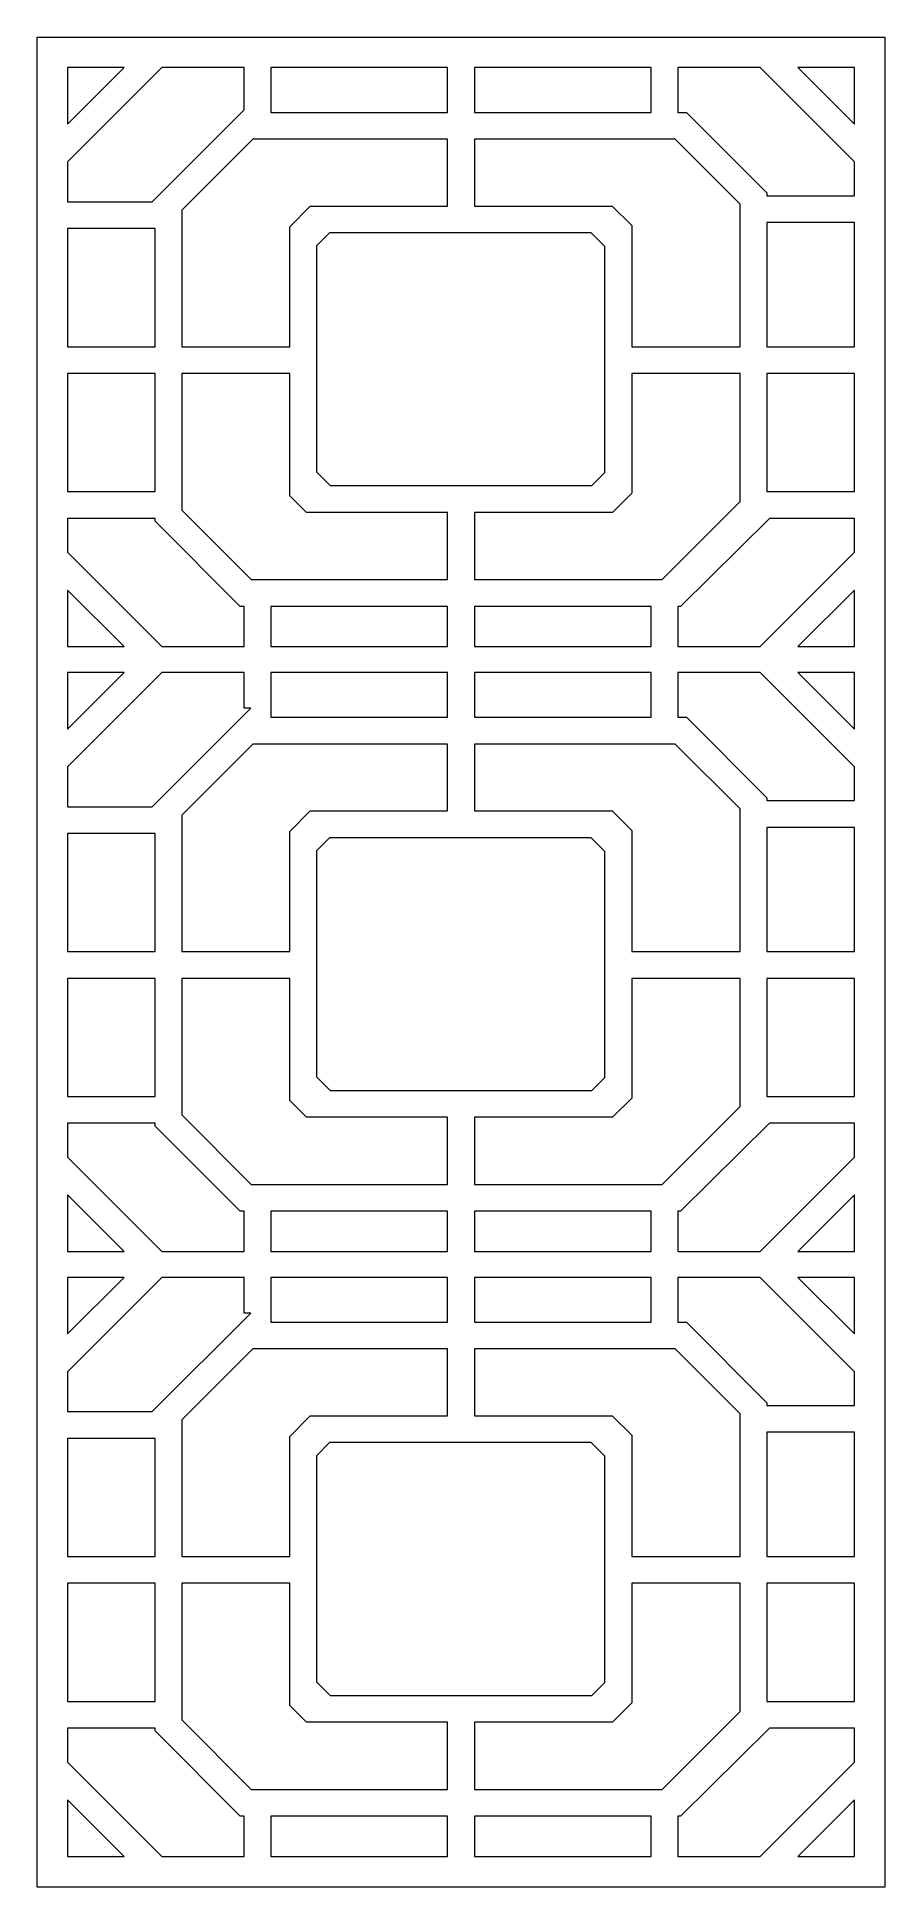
# Model space of a CAD drawing. Header units: centimetres. Extents: x -6.9 to 7.4, y -15.6 to 15.6.
import ezdxf

# ---------------------------------------------------------------- set-up
doc = ezdxf.new("R2010")
doc.units = ezdxf.units.CM
doc.header["$MEASUREMENT"] = 0
doc.layers.add('layer 1', color=7, linetype='Continuous')

msp = doc.modelspace()

# ---------------------------------------------------------------- linework, layer by layer
at = {"layer": 'layer 1', "color": 242, "lineweight": 9}
for points, knots in [([(7.41454, 15.61309), (7.41454, 15.61309), (-6.90502, 15.61309), (-6.90502, 15.61309), (-6.90502, 15.61309), (-6.90502, 15.61309), (-6.90502, -15.62957), (-6.90502, -15.62957), (-6.90502, -15.62957), (-6.90502, -15.62957), (7.41454, -15.62957), (7.41454, -15.62957), (7.41454, -15.62957), (7.41454, -15.62957), (7.41454, 15.61309), (7.41454, 15.61309)], [0, 0, 0, 0, 0.2, 0.2, 0.2, 0.2, 0.4, 0.4, 0.4, 0.4, 0.6, 0.6, 0.6, 0.6, 1, 1, 1, 1]), ([(-3.40664, 15.097), (-3.40664, 15.097), (-3.40664, 14.38335), (-3.40664, 14.38335), (-3.40664, 14.38335), (-3.40664, 14.38335), (-4.95775, 12.82936), (-4.95775, 12.82936), (-4.95775, 12.82936), (-4.95775, 12.82936), (-6.38889, 12.82936), (-6.38889, 12.82936), (-6.38889, 12.82936), (-6.38889, 12.82936), (-6.38889, 13.50259), (-6.38889, 13.50259), (-6.38889, 13.50259), (-6.38889, 13.50259), (-4.79447, 15.097), (-4.79447, 15.097), (-4.79447, 15.097), (-4.79447, 15.097), (-3.40664, 15.097), (-3.40664, 15.097)], [0, 0, 0, 0, 0.14285714, 0.14285714, 0.14285714, 0.14285714, 0.28571429, 0.28571429, 0.28571429, 0.28571429, 0.42857143, 0.42857143, 0.42857143, 0.42857143, 0.57142857, 0.57142857, 0.57142857, 0.57142857, 0.71428571, 0.71428571, 0.71428571, 0.71428571, 1, 1, 1, 1]), ([(-5.43369, 15.097), (-5.43369, 15.097), (-6.38889, 14.1418), (-6.38889, 14.1418), (-6.38889, 14.1418), (-6.38889, 14.1418), (-6.38889, 15.097), (-6.38889, 15.097), (-6.38889, 15.097), (-6.38889, 15.097), (-5.43369, 15.097), (-5.43369, 15.097)], [0, 0, 0, 0, 0.25, 0.25, 0.25, 0.25, 0.5, 0.5, 0.5, 0.5, 1, 1, 1, 1]), ([(0.02869, 15.097), (0.02869, 15.097), (0.02869, 14.34021), (0.02869, 14.34021), (0.02869, 14.34021), (0.02869, 14.34021), (-2.9545, 14.34021), (-2.9545, 14.34021), (-2.9545, 14.34021), (-2.9545, 14.34021), (-2.9545, 15.097), (-2.9545, 15.097), (-2.9545, 15.097), (-2.9545, 15.097), (0.02869, 15.097), (0.02869, 15.097)], [0, 0, 0, 0, 0.2, 0.2, 0.2, 0.2, 0.4, 0.4, 0.4, 0.4, 0.6, 0.6, 0.6, 0.6, 1, 1, 1, 1]), ([(3.46402, 15.097), (3.46402, 15.097), (3.46402, 14.34021), (3.46402, 14.34021), (3.46402, 14.34021), (3.46402, 14.34021), (0.48083, 14.34021), (0.48083, 14.34021), (0.48083, 14.34021), (0.48083, 14.34021), (0.48083, 15.097), (0.48083, 15.097), (0.48083, 15.097), (0.48083, 15.097), (3.46402, 15.097), (3.46402, 15.097)], [0, 0, 0, 0, 0.2, 0.2, 0.2, 0.2, 0.4, 0.4, 0.4, 0.4, 0.6, 0.6, 0.6, 0.6, 1, 1, 1, 1]), ([(5.304, 15.097), (5.304, 15.097), (6.8984, 13.5026), (6.8984, 13.5026), (6.8984, 13.5026), (6.8984, 13.5026), (6.8984, 12.93264), (6.8984, 12.93264), (6.8984, 12.93264), (6.8984, 12.93264), (5.42147, 12.93264), (5.42147, 12.93264), (5.42147, 12.93264), (5.42147, 12.93264), (5.42147, 12.98005), (5.42147, 12.98005), (5.42147, 12.98005), (5.42147, 12.98005), (4.0613, 14.34021), (4.0613, 14.34021), (4.0613, 14.34021), (4.0613, 14.34021), (3.91616, 14.34021), (3.91616, 14.34021), (3.91616, 14.34021), (3.91616, 14.34021), (3.91616, 15.097), (3.91616, 15.097), (3.91616, 15.097), (3.91616, 15.097), (5.304, 15.097), (5.304, 15.097)], [0, 0, 0, 0, 0.11111111, 0.11111111, 0.11111111, 0.11111111, 0.22222222, 0.22222222, 0.22222222, 0.22222222, 0.33333333, 0.33333333, 0.33333333, 0.33333333, 0.44444444, 0.44444444, 0.44444444, 0.44444444, 0.55555556, 0.55555556, 0.55555556, 0.55555556, 0.66666667, 0.66666667, 0.66666667, 0.66666667, 0.77777778, 0.77777778, 0.77777778, 0.77777778, 1, 1, 1, 1]), ([(6.8984, 15.097), (6.8984, 15.097), (6.8984, 14.14182), (6.8984, 14.14182), (6.8984, 14.14182), (6.8984, 14.14182), (5.94321, 15.097), (5.94321, 15.097), (5.94321, 15.097), (5.94321, 15.097), (6.8984, 15.097), (6.8984, 15.097)], [0, 0, 0, 0, 0.25, 0.25, 0.25, 0.25, 0.5, 0.5, 0.5, 0.5, 1, 1, 1, 1]), ([(0.02869, 12.75745), (0.02869, 12.75745), (-2.28989, 12.75745), (-2.28989, 12.75745), (-2.28989, 12.75745), (-2.28989, 12.75745), (-2.63815, 12.40919), (-2.63815, 12.40919), (-2.63815, 12.40919), (-2.63815, 12.40919), (-2.63815, 10.38218), (-2.63815, 10.38218), (-2.63815, 10.38218), (-2.63815, 10.38218), (-4.4598, 10.38218), (-4.4598, 10.38218), (-4.4598, 10.38218), (-4.4598, 10.38218), (-4.4598, 12.68792), (-4.4598, 12.68792), (-4.4598, 12.68792), (-4.4598, 12.68792), (-3.25965, 13.88808), (-3.25965, 13.88808), (-3.25965, 13.88808), (-3.25965, 13.88808), (0.02869, 13.88808), (0.02869, 13.88808), (0.02869, 13.88808), (0.02869, 13.88808), (0.02869, 12.75745), (0.02869, 12.75745)], [0, 0, 0, 0, 0.11111111, 0.11111111, 0.11111111, 0.11111111, 0.22222222, 0.22222222, 0.22222222, 0.22222222, 0.33333333, 0.33333333, 0.33333333, 0.33333333, 0.44444444, 0.44444444, 0.44444444, 0.44444444, 0.55555556, 0.55555556, 0.55555556, 0.55555556, 0.66666667, 0.66666667, 0.66666667, 0.66666667, 0.77777778, 0.77777778, 0.77777778, 0.77777778, 1, 1, 1, 1]), ([(0.48083, 13.88808), (0.48083, 13.88808), (3.87401, 13.88808), (3.87401, 13.88808), (3.87401, 13.88808), (3.87401, 13.88808), (4.96932, 12.79276), (4.96932, 12.79276), (4.96932, 12.79276), (4.96932, 12.79276), (4.96932, 10.38218), (4.96932, 10.38218), (4.96932, 10.38218), (4.96932, 10.38218), (3.13802, 10.38218), (3.13802, 10.38218), (3.13802, 10.38218), (3.13802, 10.38218), (3.13802, 12.42957), (3.13802, 12.42957), (3.13802, 12.42957), (3.13802, 12.42957), (2.81012, 12.75745), (2.81012, 12.75745), (2.81012, 12.75745), (2.81012, 12.75745), (0.48083, 12.75745), (0.48083, 12.75745), (0.48083, 12.75745), (0.48083, 12.75745), (0.48083, 13.88808), (0.48083, 13.88808)], [0, 0, 0, 0, 0.11111111, 0.11111111, 0.11111111, 0.11111111, 0.22222222, 0.22222222, 0.22222222, 0.22222222, 0.33333333, 0.33333333, 0.33333333, 0.33333333, 0.44444444, 0.44444444, 0.44444444, 0.44444444, 0.55555556, 0.55555556, 0.55555556, 0.55555556, 0.66666667, 0.66666667, 0.66666667, 0.66666667, 0.77777778, 0.77777778, 0.77777778, 0.77777778, 1, 1, 1, 1]), ([(-6.38889, 10.38218), (-6.38889, 10.38218), (-6.38889, 12.37722), (-6.38889, 12.37722), (-6.38889, 12.37722), (-6.38889, 12.37722), (-4.91195, 12.37722), (-4.91195, 12.37722), (-4.91195, 12.37722), (-4.91195, 12.37722), (-4.91195, 10.38218), (-4.91195, 10.38218), (-4.91195, 10.38218), (-4.91195, 10.38218), (-6.38889, 10.38218), (-6.38889, 10.38218)], [0, 0, 0, 0, 0.2, 0.2, 0.2, 0.2, 0.4, 0.4, 0.4, 0.4, 0.6, 0.6, 0.6, 0.6, 1, 1, 1, 1]), ([(2.68588, 12.07475), (2.68588, 12.07475), (2.68588, 8.25712), (2.68588, 8.25712), (2.68588, 8.25712), (2.68588, 8.25712), (2.46597, 8.03722), (2.46597, 8.03722), (2.46597, 8.03722), (2.46597, 8.03722), (-1.95619, 8.03722), (-1.95619, 8.03722), (-1.95619, 8.03722), (-1.95619, 8.03722), (-2.18601, 8.26704), (-2.18601, 8.26704), (-2.18601, 8.26704), (-2.18601, 8.26704), (-2.18601, 12.08466), (-2.18601, 12.08466), (-2.18601, 12.08466), (-2.18601, 12.08466), (-1.96537, 12.30531), (-1.96537, 12.30531), (-1.96537, 12.30531), (-1.96537, 12.30531), (2.4553, 12.30531), (2.4553, 12.30531), (2.4553, 12.30531), (2.4553, 12.30531), (2.68588, 12.07475), (2.68588, 12.07475)], [0, 0, 0, 0, 0.11111111, 0.11111111, 0.11111111, 0.11111111, 0.22222222, 0.22222222, 0.22222222, 0.22222222, 0.33333333, 0.33333333, 0.33333333, 0.33333333, 0.44444444, 0.44444444, 0.44444444, 0.44444444, 0.55555556, 0.55555556, 0.55555556, 0.55555556, 0.66666667, 0.66666667, 0.66666667, 0.66666667, 0.77777778, 0.77777778, 0.77777778, 0.77777778, 1, 1, 1, 1]), ([(5.42147, 10.38218), (5.42147, 10.38218), (5.42147, 12.4805), (5.42147, 12.4805), (5.42147, 12.4805), (5.42147, 12.4805), (6.8984, 12.4805), (6.8984, 12.4805), (6.8984, 12.4805), (6.8984, 12.4805), (6.8984, 10.38218), (6.8984, 10.38218), (6.8984, 10.38218), (6.8984, 10.38218), (5.42147, 10.38218), (5.42147, 10.38218)], [0, 0, 0, 0, 0.2, 0.2, 0.2, 0.2, 0.4, 0.4, 0.4, 0.4, 0.6, 0.6, 0.6, 0.6, 1, 1, 1, 1]), ([(-4.91195, 9.93004), (-4.91195, 9.93004), (-4.91195, 7.935), (-4.91195, 7.935), (-4.91195, 7.935), (-4.91195, 7.935), (-6.38889, 7.935), (-6.38889, 7.935), (-6.38889, 7.935), (-6.38889, 7.935), (-6.38889, 9.93004), (-6.38889, 9.93004), (-6.38889, 9.93004), (-6.38889, 9.93004), (-4.91195, 9.93004), (-4.91195, 9.93004)], [0, 0, 0, 0, 0.2, 0.2, 0.2, 0.2, 0.4, 0.4, 0.4, 0.4, 0.6, 0.6, 0.6, 0.6, 1, 1, 1, 1]), ([(0.02869, 6.45034), (0.02869, 6.45034), (-3.28593, 6.45034), (-3.28593, 6.45034), (-3.28593, 6.45034), (-3.28593, 6.45034), (-4.4598, 7.62422), (-4.4598, 7.62422), (-4.4598, 7.62422), (-4.4598, 7.62422), (-4.4598, 9.93004), (-4.4598, 9.93004), (-4.4598, 9.93004), (-4.4598, 9.93004), (-2.63815, 9.93004), (-2.63815, 9.93004), (-2.63815, 9.93004), (-2.63815, 9.93004), (-2.63815, 7.86664), (-2.63815, 7.86664), (-2.63815, 7.86664), (-2.63815, 7.86664), (-2.35661, 7.58508), (-2.35661, 7.58508), (-2.35661, 7.58508), (-2.35661, 7.58508), (0.02869, 7.58508), (0.02869, 7.58508), (0.02869, 7.58508), (0.02869, 7.58508), (0.02869, 6.45034), (0.02869, 6.45034)], [0, 0, 0, 0, 0.11111111, 0.11111111, 0.11111111, 0.11111111, 0.22222222, 0.22222222, 0.22222222, 0.22222222, 0.33333333, 0.33333333, 0.33333333, 0.33333333, 0.44444444, 0.44444444, 0.44444444, 0.44444444, 0.55555556, 0.55555556, 0.55555556, 0.55555556, 0.66666667, 0.66666667, 0.66666667, 0.66666667, 0.77777778, 0.77777778, 0.77777778, 0.77777778, 1, 1, 1, 1]), ([(0.48083, 7.58508), (0.48083, 7.58508), (2.81292, 7.58508), (2.81292, 7.58508), (2.81292, 7.58508), (2.81292, 7.58508), (3.13802, 7.91018), (3.13802, 7.91018), (3.13802, 7.91018), (3.13802, 7.91018), (3.13802, 9.93004), (3.13802, 9.93004), (3.13802, 9.93004), (3.13802, 9.93004), (4.96932, 9.93004), (4.96932, 9.93004), (4.96932, 9.93004), (4.96932, 9.93004), (4.96932, 7.76781), (4.96932, 7.76781), (4.96932, 7.76781), (4.96932, 7.76781), (3.65186, 6.45034), (3.65186, 6.45034), (3.65186, 6.45034), (3.65186, 6.45034), (0.48083, 6.45034), (0.48083, 6.45034), (0.48083, 6.45034), (0.48083, 6.45034), (0.48083, 7.58508), (0.48083, 7.58508)], [0, 0, 0, 0, 0.11111111, 0.11111111, 0.11111111, 0.11111111, 0.22222222, 0.22222222, 0.22222222, 0.22222222, 0.33333333, 0.33333333, 0.33333333, 0.33333333, 0.44444444, 0.44444444, 0.44444444, 0.44444444, 0.55555556, 0.55555556, 0.55555556, 0.55555556, 0.66666667, 0.66666667, 0.66666667, 0.66666667, 0.77777778, 0.77777778, 0.77777778, 0.77777778, 1, 1, 1, 1]), ([(5.42147, 7.935), (5.42147, 7.935), (5.42147, 9.93004), (5.42147, 9.93004), (5.42147, 9.93004), (5.42147, 9.93004), (6.8984, 9.93004), (6.8984, 9.93004), (6.8984, 9.93004), (6.8984, 9.93004), (6.8984, 7.935), (6.8984, 7.935), (6.8984, 7.935), (6.8984, 7.935), (5.42147, 7.935), (5.42147, 7.935)], [0, 0, 0, 0, 0.2, 0.2, 0.2, 0.2, 0.4, 0.4, 0.4, 0.4, 0.6, 0.6, 0.6, 0.6, 1, 1, 1, 1]), ([(-4.79447, 5.31727), (-4.79447, 5.31727), (-6.38889, 6.91169), (-6.38889, 6.91169), (-6.38889, 6.91169), (-6.38889, 6.91169), (-6.38889, 7.48286), (-6.38889, 7.48286), (-6.38889, 7.48286), (-6.38889, 7.48286), (-4.91195, 7.48286), (-4.91195, 7.48286), (-4.91195, 7.48286), (-4.91195, 7.48286), (-4.91195, 7.43694), (-4.91195, 7.43694), (-4.91195, 7.43694), (-4.91195, 7.43694), (-3.47321, 5.9982), (-3.47321, 5.9982), (-3.47321, 5.9982), (-3.47321, 5.9982), (-3.40664, 5.9982), (-3.40664, 5.9982), (-3.40664, 5.9982), (-3.40664, 5.9982), (-3.40664, 5.31727), (-3.40664, 5.31727), (-3.40664, 5.31727), (-3.40664, 5.31727), (-4.79447, 5.31727), (-4.79447, 5.31727)], [0, 0, 0, 0, 0.11111111, 0.11111111, 0.11111111, 0.11111111, 0.22222222, 0.22222222, 0.22222222, 0.22222222, 0.33333333, 0.33333333, 0.33333333, 0.33333333, 0.44444444, 0.44444444, 0.44444444, 0.44444444, 0.55555556, 0.55555556, 0.55555556, 0.55555556, 0.66666667, 0.66666667, 0.66666667, 0.66666667, 0.77777778, 0.77777778, 0.77777778, 0.77777778, 1, 1, 1, 1]), ([(3.91616, 5.31727), (3.91616, 5.31727), (3.91616, 5.9982), (3.91616, 5.9982), (3.91616, 5.9982), (3.91616, 5.9982), (3.96359, 5.9982), (3.96359, 5.9982), (3.96359, 5.9982), (3.96359, 5.9982), (5.46682, 7.48286), (5.46682, 7.48286), (5.46682, 7.48286), (5.46682, 7.48286), (6.8984, 7.48286), (6.8984, 7.48286), (6.8984, 7.48286), (6.8984, 7.48286), (6.8984, 6.91168), (6.8984, 6.91168), (6.8984, 6.91168), (6.8984, 6.91168), (5.304, 5.31727), (5.304, 5.31727), (5.304, 5.31727), (5.304, 5.31727), (3.91616, 5.31727), (3.91616, 5.31727)], [0, 0, 0, 0, 0.125, 0.125, 0.125, 0.125, 0.25, 0.25, 0.25, 0.25, 0.375, 0.375, 0.375, 0.375, 0.5, 0.5, 0.5, 0.5, 0.625, 0.625, 0.625, 0.625, 0.75, 0.75, 0.75, 0.75, 1, 1, 1, 1]), ([(-6.38889, 5.31727), (-6.38889, 5.31727), (-6.38889, 6.27247), (-6.38889, 6.27247), (-6.38889, 6.27247), (-6.38889, 6.27247), (-5.43369, 5.31727), (-5.43369, 5.31727), (-5.43369, 5.31727), (-5.43369, 5.31727), (-6.38889, 5.31727), (-6.38889, 5.31727)], [0, 0, 0, 0, 0.25, 0.25, 0.25, 0.25, 0.5, 0.5, 0.5, 0.5, 1, 1, 1, 1]), ([(5.94322, 5.31727), (5.94322, 5.31727), (6.8984, 6.27246), (6.8984, 6.27246), (6.8984, 6.27246), (6.8984, 6.27246), (6.8984, 5.31727), (6.8984, 5.31727), (6.8984, 5.31727), (6.8984, 5.31727), (5.94322, 5.31727), (5.94322, 5.31727)], [0, 0, 0, 0, 0.25, 0.25, 0.25, 0.25, 0.5, 0.5, 0.5, 0.5, 1, 1, 1, 1]), ([(-2.9545, 5.31727), (-2.9545, 5.31727), (-2.9545, 5.9982), (-2.9545, 5.9982), (-2.9545, 5.9982), (-2.9545, 5.9982), (0.02869, 5.9982), (0.02869, 5.9982), (0.02869, 5.9982), (0.02869, 5.9982), (0.02869, 5.31727), (0.02869, 5.31727), (0.02869, 5.31727), (0.02869, 5.31727), (-2.9545, 5.31727), (-2.9545, 5.31727)], [0, 0, 0, 0, 0.2, 0.2, 0.2, 0.2, 0.4, 0.4, 0.4, 0.4, 0.6, 0.6, 0.6, 0.6, 1, 1, 1, 1]), ([(0.48083, 5.31727), (0.48083, 5.31727), (0.48083, 5.9982), (0.48083, 5.9982), (0.48083, 5.9982), (0.48083, 5.9982), (3.46402, 5.9982), (3.46402, 5.9982), (3.46402, 5.9982), (3.46402, 5.9982), (3.46402, 5.31727), (3.46402, 5.31727), (3.46402, 5.31727), (3.46402, 5.31727), (0.48083, 5.31727), (0.48083, 5.31727)], [0, 0, 0, 0, 0.2, 0.2, 0.2, 0.2, 0.4, 0.4, 0.4, 0.4, 0.6, 0.6, 0.6, 0.6, 1, 1, 1, 1]), ([(-3.40664, 4.88162), (-3.40664, 4.88162), (-3.40664, 4.27861), (-3.40664, 4.27861), (-3.40664, 4.27861), (-3.40664, 4.27861), (-3.29317, 4.27861), (-3.29317, 4.27861), (-3.29317, 4.27861), (-3.29317, 4.27861), (-4.95779, 2.61398), (-4.95779, 2.61398), (-4.95779, 2.61398), (-4.95779, 2.61398), (-6.38889, 2.61398), (-6.38889, 2.61398), (-6.38889, 2.61398), (-6.38889, 2.61398), (-6.38889, 3.28721), (-6.38889, 3.28721), (-6.38889, 3.28721), (-6.38889, 3.28721), (-4.79447, 4.88162), (-4.79447, 4.88162), (-4.79447, 4.88162), (-4.79447, 4.88162), (-3.40664, 4.88162), (-3.40664, 4.88162)], [0, 0, 0, 0, 0.125, 0.125, 0.125, 0.125, 0.25, 0.25, 0.25, 0.25, 0.375, 0.375, 0.375, 0.375, 0.5, 0.5, 0.5, 0.5, 0.625, 0.625, 0.625, 0.625, 0.75, 0.75, 0.75, 0.75, 1, 1, 1, 1]), ([(-5.43369, 4.88162), (-5.43369, 4.88162), (-6.38889, 3.92643), (-6.38889, 3.92643), (-6.38889, 3.92643), (-6.38889, 3.92643), (-6.38889, 4.88162), (-6.38889, 4.88162), (-6.38889, 4.88162), (-6.38889, 4.88162), (-5.43369, 4.88162), (-5.43369, 4.88162)], [0, 0, 0, 0, 0.25, 0.25, 0.25, 0.25, 0.5, 0.5, 0.5, 0.5, 1, 1, 1, 1]), ([(0.02869, 4.88162), (0.02869, 4.88162), (0.02869, 4.12484), (0.02869, 4.12484), (0.02869, 4.12484), (0.02869, 4.12484), (-2.9545, 4.12484), (-2.9545, 4.12484), (-2.9545, 4.12484), (-2.9545, 4.12484), (-2.9545, 4.88162), (-2.9545, 4.88162), (-2.9545, 4.88162), (-2.9545, 4.88162), (0.02869, 4.88162), (0.02869, 4.88162)], [0, 0, 0, 0, 0.2, 0.2, 0.2, 0.2, 0.4, 0.4, 0.4, 0.4, 0.6, 0.6, 0.6, 0.6, 1, 1, 1, 1]), ([(3.46402, 4.88162), (3.46402, 4.88162), (3.46402, 4.12484), (3.46402, 4.12484), (3.46402, 4.12484), (3.46402, 4.12484), (0.48083, 4.12484), (0.48083, 4.12484), (0.48083, 4.12484), (0.48083, 4.12484), (0.48083, 4.88162), (0.48083, 4.88162), (0.48083, 4.88162), (0.48083, 4.88162), (3.46402, 4.88162), (3.46402, 4.88162)], [0, 0, 0, 0, 0.2, 0.2, 0.2, 0.2, 0.4, 0.4, 0.4, 0.4, 0.6, 0.6, 0.6, 0.6, 1, 1, 1, 1]), ([(5.304, 4.88162), (5.304, 4.88162), (6.8984, 3.28722), (6.8984, 3.28722), (6.8984, 3.28722), (6.8984, 3.28722), (6.8984, 2.71726), (6.8984, 2.71726), (6.8984, 2.71726), (6.8984, 2.71726), (5.42147, 2.71726), (5.42147, 2.71726), (5.42147, 2.71726), (5.42147, 2.71726), (5.42147, 2.76467), (5.42147, 2.76467), (5.42147, 2.76467), (5.42147, 2.76467), (4.0613, 4.12484), (4.0613, 4.12484), (4.0613, 4.12484), (4.0613, 4.12484), (3.91616, 4.12484), (3.91616, 4.12484), (3.91616, 4.12484), (3.91616, 4.12484), (3.91616, 4.88162), (3.91616, 4.88162), (3.91616, 4.88162), (3.91616, 4.88162), (5.304, 4.88162), (5.304, 4.88162)], [0, 0, 0, 0, 0.11111111, 0.11111111, 0.11111111, 0.11111111, 0.22222222, 0.22222222, 0.22222222, 0.22222222, 0.33333333, 0.33333333, 0.33333333, 0.33333333, 0.44444444, 0.44444444, 0.44444444, 0.44444444, 0.55555556, 0.55555556, 0.55555556, 0.55555556, 0.66666667, 0.66666667, 0.66666667, 0.66666667, 0.77777778, 0.77777778, 0.77777778, 0.77777778, 1, 1, 1, 1]), ([(6.8984, 4.88162), (6.8984, 4.88162), (6.8984, 3.92644), (6.8984, 3.92644), (6.8984, 3.92644), (6.8984, 3.92644), (5.94321, 4.88162), (5.94321, 4.88162), (5.94321, 4.88162), (5.94321, 4.88162), (6.8984, 4.88162), (6.8984, 4.88162)], [0, 0, 0, 0, 0.25, 0.25, 0.25, 0.25, 0.5, 0.5, 0.5, 0.5, 1, 1, 1, 1]), ([(0.02869, 2.54208), (0.02869, 2.54208), (-2.28989, 2.54208), (-2.28989, 2.54208), (-2.28989, 2.54208), (-2.28989, 2.54208), (-2.63815, 2.19381), (-2.63815, 2.19381), (-2.63815, 2.19381), (-2.63815, 2.19381), (-2.63815, 0.1668), (-2.63815, 0.1668), (-2.63815, 0.1668), (-2.63815, 0.1668), (-4.4598, 0.1668), (-4.4598, 0.1668), (-4.4598, 0.1668), (-4.4598, 0.1668), (-4.4598, 2.47254), (-4.4598, 2.47254), (-4.4598, 2.47254), (-4.4598, 2.47254), (-3.25965, 3.6727), (-3.25965, 3.6727), (-3.25965, 3.6727), (-3.25965, 3.6727), (0.02869, 3.6727), (0.02869, 3.6727), (0.02869, 3.6727), (0.02869, 3.6727), (0.02869, 2.54208), (0.02869, 2.54208)], [0, 0, 0, 0, 0.11111111, 0.11111111, 0.11111111, 0.11111111, 0.22222222, 0.22222222, 0.22222222, 0.22222222, 0.33333333, 0.33333333, 0.33333333, 0.33333333, 0.44444444, 0.44444444, 0.44444444, 0.44444444, 0.55555556, 0.55555556, 0.55555556, 0.55555556, 0.66666667, 0.66666667, 0.66666667, 0.66666667, 0.77777778, 0.77777778, 0.77777778, 0.77777778, 1, 1, 1, 1]), ([(0.48083, 3.6727), (0.48083, 3.6727), (3.87401, 3.6727), (3.87401, 3.6727), (3.87401, 3.6727), (3.87401, 3.6727), (4.96932, 2.57738), (4.96932, 2.57738), (4.96932, 2.57738), (4.96932, 2.57738), (4.96932, 0.1668), (4.96932, 0.1668), (4.96932, 0.1668), (4.96932, 0.1668), (3.13802, 0.1668), (3.13802, 0.1668), (3.13802, 0.1668), (3.13802, 0.1668), (3.13802, 2.21419), (3.13802, 2.21419), (3.13802, 2.21419), (3.13802, 2.21419), (2.81012, 2.54208), (2.81012, 2.54208), (2.81012, 2.54208), (2.81012, 2.54208), (0.48083, 2.54208), (0.48083, 2.54208), (0.48083, 2.54208), (0.48083, 2.54208), (0.48083, 3.6727), (0.48083, 3.6727)], [0, 0, 0, 0, 0.11111111, 0.11111111, 0.11111111, 0.11111111, 0.22222222, 0.22222222, 0.22222222, 0.22222222, 0.33333333, 0.33333333, 0.33333333, 0.33333333, 0.44444444, 0.44444444, 0.44444444, 0.44444444, 0.55555556, 0.55555556, 0.55555556, 0.55555556, 0.66666667, 0.66666667, 0.66666667, 0.66666667, 0.77777778, 0.77777778, 0.77777778, 0.77777778, 1, 1, 1, 1]), ([(5.42147, 0.1668), (5.42147, 0.1668), (5.42147, 2.26512), (5.42147, 2.26512), (5.42147, 2.26512), (5.42147, 2.26512), (6.8984, 2.26512), (6.8984, 2.26512), (6.8984, 2.26512), (6.8984, 2.26512), (6.8984, 0.1668), (6.8984, 0.1668), (6.8984, 0.1668), (6.8984, 0.1668), (5.42147, 0.1668), (5.42147, 0.1668)], [0, 0, 0, 0, 0.2, 0.2, 0.2, 0.2, 0.4, 0.4, 0.4, 0.4, 0.6, 0.6, 0.6, 0.6, 1, 1, 1, 1]), ([(-6.38889, 0.1668), (-6.38889, 0.1668), (-6.38889, 2.16184), (-6.38889, 2.16184), (-6.38889, 2.16184), (-6.38889, 2.16184), (-4.91195, 2.16184), (-4.91195, 2.16184), (-4.91195, 2.16184), (-4.91195, 2.16184), (-4.91195, 0.1668), (-4.91195, 0.1668), (-4.91195, 0.1668), (-4.91195, 0.1668), (-6.38889, 0.1668), (-6.38889, 0.1668)], [0, 0, 0, 0, 0.2, 0.2, 0.2, 0.2, 0.4, 0.4, 0.4, 0.4, 0.6, 0.6, 0.6, 0.6, 1, 1, 1, 1]), ([(2.68588, 1.85937), (2.68588, 1.85937), (2.68588, -1.95826), (2.68588, -1.95826), (2.68588, -1.95826), (2.68588, -1.95826), (2.46597, -2.17816), (2.46597, -2.17816), (2.46597, -2.17816), (2.46597, -2.17816), (-1.95619, -2.17816), (-1.95619, -2.17816), (-1.95619, -2.17816), (-1.95619, -2.17816), (-2.18601, -1.94834), (-2.18601, -1.94834), (-2.18601, -1.94834), (-2.18601, -1.94834), (-2.18601, 1.86929), (-2.18601, 1.86929), (-2.18601, 1.86929), (-2.18601, 1.86929), (-1.96537, 2.08993), (-1.96537, 2.08993), (-1.96537, 2.08993), (-1.96537, 2.08993), (2.4553, 2.08993), (2.4553, 2.08993), (2.4553, 2.08993), (2.4553, 2.08993), (2.68588, 1.85937), (2.68588, 1.85937)], [0, 0, 0, 0, 0.11111111, 0.11111111, 0.11111111, 0.11111111, 0.22222222, 0.22222222, 0.22222222, 0.22222222, 0.33333333, 0.33333333, 0.33333333, 0.33333333, 0.44444444, 0.44444444, 0.44444444, 0.44444444, 0.55555556, 0.55555556, 0.55555556, 0.55555556, 0.66666667, 0.66666667, 0.66666667, 0.66666667, 0.77777778, 0.77777778, 0.77777778, 0.77777778, 1, 1, 1, 1]), ([(-4.91195, -0.28534), (-4.91195, -0.28534), (-4.91195, -2.28038), (-4.91195, -2.28038), (-4.91195, -2.28038), (-4.91195, -2.28038), (-6.38889, -2.28038), (-6.38889, -2.28038), (-6.38889, -2.28038), (-6.38889, -2.28038), (-6.38889, -0.28534), (-6.38889, -0.28534), (-6.38889, -0.28534), (-6.38889, -0.28534), (-4.91195, -0.28534), (-4.91195, -0.28534)], [0, 0, 0, 0, 0.2, 0.2, 0.2, 0.2, 0.4, 0.4, 0.4, 0.4, 0.6, 0.6, 0.6, 0.6, 1, 1, 1, 1]), ([(0.02869, -3.76504), (0.02869, -3.76504), (-3.28593, -3.76504), (-3.28593, -3.76504), (-3.28593, -3.76504), (-3.28593, -3.76504), (-4.4598, -2.59116), (-4.4598, -2.59116), (-4.4598, -2.59116), (-4.4598, -2.59116), (-4.4598, -0.28534), (-4.4598, -0.28534), (-4.4598, -0.28534), (-4.4598, -0.28534), (-2.63815, -0.28534), (-2.63815, -0.28534), (-2.63815, -0.28534), (-2.63815, -0.28534), (-2.63815, -2.34874), (-2.63815, -2.34874), (-2.63815, -2.34874), (-2.63815, -2.34874), (-2.35661, -2.63029), (-2.35661, -2.63029), (-2.35661, -2.63029), (-2.35661, -2.63029), (0.02869, -2.63029), (0.02869, -2.63029), (0.02869, -2.63029), (0.02869, -2.63029), (0.02869, -3.76504), (0.02869, -3.76504)], [0, 0, 0, 0, 0.11111111, 0.11111111, 0.11111111, 0.11111111, 0.22222222, 0.22222222, 0.22222222, 0.22222222, 0.33333333, 0.33333333, 0.33333333, 0.33333333, 0.44444444, 0.44444444, 0.44444444, 0.44444444, 0.55555556, 0.55555556, 0.55555556, 0.55555556, 0.66666667, 0.66666667, 0.66666667, 0.66666667, 0.77777778, 0.77777778, 0.77777778, 0.77777778, 1, 1, 1, 1]), ([(0.48083, -2.63029), (0.48083, -2.63029), (2.81292, -2.63029), (2.81292, -2.63029), (2.81292, -2.63029), (2.81292, -2.63029), (3.13802, -2.3052), (3.13802, -2.3052), (3.13802, -2.3052), (3.13802, -2.3052), (3.13802, -0.28534), (3.13802, -0.28534), (3.13802, -0.28534), (3.13802, -0.28534), (4.96932, -0.28534), (4.96932, -0.28534), (4.96932, -0.28534), (4.96932, -0.28534), (4.96932, -2.44757), (4.96932, -2.44757), (4.96932, -2.44757), (4.96932, -2.44757), (3.65186, -3.76504), (3.65186, -3.76504), (3.65186, -3.76504), (3.65186, -3.76504), (0.48083, -3.76504), (0.48083, -3.76504), (0.48083, -3.76504), (0.48083, -3.76504), (0.48083, -2.63029), (0.48083, -2.63029)], [0, 0, 0, 0, 0.11111111, 0.11111111, 0.11111111, 0.11111111, 0.22222222, 0.22222222, 0.22222222, 0.22222222, 0.33333333, 0.33333333, 0.33333333, 0.33333333, 0.44444444, 0.44444444, 0.44444444, 0.44444444, 0.55555556, 0.55555556, 0.55555556, 0.55555556, 0.66666667, 0.66666667, 0.66666667, 0.66666667, 0.77777778, 0.77777778, 0.77777778, 0.77777778, 1, 1, 1, 1]), ([(5.42147, -2.28038), (5.42147, -2.28038), (5.42147, -0.28534), (5.42147, -0.28534), (5.42147, -0.28534), (5.42147, -0.28534), (6.8984, -0.28534), (6.8984, -0.28534), (6.8984, -0.28534), (6.8984, -0.28534), (6.8984, -2.28038), (6.8984, -2.28038), (6.8984, -2.28038), (6.8984, -2.28038), (5.42147, -2.28038), (5.42147, -2.28038)], [0, 0, 0, 0, 0.2, 0.2, 0.2, 0.2, 0.4, 0.4, 0.4, 0.4, 0.6, 0.6, 0.6, 0.6, 1, 1, 1, 1]), ([(-4.79447, -4.89811), (-4.79447, -4.89811), (-6.38889, -3.30369), (-6.38889, -3.30369), (-6.38889, -3.30369), (-6.38889, -3.30369), (-6.38889, -2.73252), (-6.38889, -2.73252), (-6.38889, -2.73252), (-6.38889, -2.73252), (-4.91195, -2.73252), (-4.91195, -2.73252), (-4.91195, -2.73252), (-4.91195, -2.73252), (-4.91195, -2.77844), (-4.91195, -2.77844), (-4.91195, -2.77844), (-4.91195, -2.77844), (-3.47321, -4.21718), (-3.47321, -4.21718), (-3.47321, -4.21718), (-3.47321, -4.21718), (-3.40664, -4.21718), (-3.40664, -4.21718), (-3.40664, -4.21718), (-3.40664, -4.21718), (-3.40664, -4.89811), (-3.40664, -4.89811), (-3.40664, -4.89811), (-3.40664, -4.89811), (-4.79447, -4.89811), (-4.79447, -4.89811)], [0, 0, 0, 0, 0.11111111, 0.11111111, 0.11111111, 0.11111111, 0.22222222, 0.22222222, 0.22222222, 0.22222222, 0.33333333, 0.33333333, 0.33333333, 0.33333333, 0.44444444, 0.44444444, 0.44444444, 0.44444444, 0.55555556, 0.55555556, 0.55555556, 0.55555556, 0.66666667, 0.66666667, 0.66666667, 0.66666667, 0.77777778, 0.77777778, 0.77777778, 0.77777778, 1, 1, 1, 1]), ([(3.91616, -4.89811), (3.91616, -4.89811), (3.91616, -4.21718), (3.91616, -4.21718), (3.91616, -4.21718), (3.91616, -4.21718), (3.96359, -4.21718), (3.96359, -4.21718), (3.96359, -4.21718), (3.96359, -4.21718), (5.46682, -2.73252), (5.46682, -2.73252), (5.46682, -2.73252), (5.46682, -2.73252), (6.8984, -2.73252), (6.8984, -2.73252), (6.8984, -2.73252), (6.8984, -2.73252), (6.8984, -3.3037), (6.8984, -3.3037), (6.8984, -3.3037), (6.8984, -3.3037), (5.304, -4.89811), (5.304, -4.89811), (5.304, -4.89811), (5.304, -4.89811), (3.91616, -4.89811), (3.91616, -4.89811)], [0, 0, 0, 0, 0.125, 0.125, 0.125, 0.125, 0.25, 0.25, 0.25, 0.25, 0.375, 0.375, 0.375, 0.375, 0.5, 0.5, 0.5, 0.5, 0.625, 0.625, 0.625, 0.625, 0.75, 0.75, 0.75, 0.75, 1, 1, 1, 1]), ([(-6.38889, -4.89811), (-6.38889, -4.89811), (-6.38889, -3.94291), (-6.38889, -3.94291), (-6.38889, -3.94291), (-6.38889, -3.94291), (-5.43369, -4.89811), (-5.43369, -4.89811), (-5.43369, -4.89811), (-5.43369, -4.89811), (-6.38889, -4.89811), (-6.38889, -4.89811)], [0, 0, 0, 0, 0.25, 0.25, 0.25, 0.25, 0.5, 0.5, 0.5, 0.5, 1, 1, 1, 1]), ([(5.94322, -4.89811), (5.94322, -4.89811), (6.8984, -3.94292), (6.8984, -3.94292), (6.8984, -3.94292), (6.8984, -3.94292), (6.8984, -4.89811), (6.8984, -4.89811), (6.8984, -4.89811), (6.8984, -4.89811), (5.94322, -4.89811), (5.94322, -4.89811)], [0, 0, 0, 0, 0.25, 0.25, 0.25, 0.25, 0.5, 0.5, 0.5, 0.5, 1, 1, 1, 1]), ([(-2.9545, -4.89811), (-2.9545, -4.89811), (-2.9545, -4.21718), (-2.9545, -4.21718), (-2.9545, -4.21718), (-2.9545, -4.21718), (0.02869, -4.21718), (0.02869, -4.21718), (0.02869, -4.21718), (0.02869, -4.21718), (0.02869, -4.89811), (0.02869, -4.89811), (0.02869, -4.89811), (0.02869, -4.89811), (-2.9545, -4.89811), (-2.9545, -4.89811)], [0, 0, 0, 0, 0.2, 0.2, 0.2, 0.2, 0.4, 0.4, 0.4, 0.4, 0.6, 0.6, 0.6, 0.6, 1, 1, 1, 1]), ([(0.48083, -4.89811), (0.48083, -4.89811), (0.48083, -4.21718), (0.48083, -4.21718), (0.48083, -4.21718), (0.48083, -4.21718), (3.46402, -4.21718), (3.46402, -4.21718), (3.46402, -4.21718), (3.46402, -4.21718), (3.46402, -4.89811), (3.46402, -4.89811), (3.46402, -4.89811), (3.46402, -4.89811), (0.48083, -4.89811), (0.48083, -4.89811)], [0, 0, 0, 0, 0.2, 0.2, 0.2, 0.2, 0.4, 0.4, 0.4, 0.4, 0.6, 0.6, 0.6, 0.6, 1, 1, 1, 1]), ([(-3.40664, -5.33375), (-3.40664, -5.33375), (-3.40664, -5.93677), (-3.40664, -5.93677), (-3.40664, -5.93677), (-3.40664, -5.93677), (-3.29317, -5.93677), (-3.29317, -5.93677), (-3.29317, -5.93677), (-3.29317, -5.93677), (-4.95779, -7.6014), (-4.95779, -7.6014), (-4.95779, -7.6014), (-4.95779, -7.6014), (-6.38889, -7.6014), (-6.38889, -7.6014), (-6.38889, -7.6014), (-6.38889, -7.6014), (-6.38889, -6.92817), (-6.38889, -6.92817), (-6.38889, -6.92817), (-6.38889, -6.92817), (-4.79447, -5.33375), (-4.79447, -5.33375), (-4.79447, -5.33375), (-4.79447, -5.33375), (-3.40664, -5.33375), (-3.40664, -5.33375)], [0, 0, 0, 0, 0.125, 0.125, 0.125, 0.125, 0.25, 0.25, 0.25, 0.25, 0.375, 0.375, 0.375, 0.375, 0.5, 0.5, 0.5, 0.5, 0.625, 0.625, 0.625, 0.625, 0.75, 0.75, 0.75, 0.75, 1, 1, 1, 1]), ([(-5.43369, -5.33375), (-5.43369, -5.33375), (-6.38889, -6.28895), (-6.38889, -6.28895), (-6.38889, -6.28895), (-6.38889, -6.28895), (-6.38889, -5.33375), (-6.38889, -5.33375), (-6.38889, -5.33375), (-6.38889, -5.33375), (-5.43369, -5.33375), (-5.43369, -5.33375)], [0, 0, 0, 0, 0.25, 0.25, 0.25, 0.25, 0.5, 0.5, 0.5, 0.5, 1, 1, 1, 1]), ([(0.02869, -5.33375), (0.02869, -5.33375), (0.02869, -6.09054), (0.02869, -6.09054), (0.02869, -6.09054), (0.02869, -6.09054), (-2.9545, -6.09054), (-2.9545, -6.09054), (-2.9545, -6.09054), (-2.9545, -6.09054), (-2.9545, -5.33375), (-2.9545, -5.33375), (-2.9545, -5.33375), (-2.9545, -5.33375), (0.02869, -5.33375), (0.02869, -5.33375)], [0, 0, 0, 0, 0.2, 0.2, 0.2, 0.2, 0.4, 0.4, 0.4, 0.4, 0.6, 0.6, 0.6, 0.6, 1, 1, 1, 1]), ([(3.46402, -5.33375), (3.46402, -5.33375), (3.46402, -6.09054), (3.46402, -6.09054), (3.46402, -6.09054), (3.46402, -6.09054), (0.48083, -6.09054), (0.48083, -6.09054), (0.48083, -6.09054), (0.48083, -6.09054), (0.48083, -5.33375), (0.48083, -5.33375), (0.48083, -5.33375), (0.48083, -5.33375), (3.46402, -5.33375), (3.46402, -5.33375)], [0, 0, 0, 0, 0.2, 0.2, 0.2, 0.2, 0.4, 0.4, 0.4, 0.4, 0.6, 0.6, 0.6, 0.6, 1, 1, 1, 1]), ([(5.304, -5.33375), (5.304, -5.33375), (6.8984, -6.92816), (6.8984, -6.92816), (6.8984, -6.92816), (6.8984, -6.92816), (6.8984, -7.49811), (6.8984, -7.49811), (6.8984, -7.49811), (6.8984, -7.49811), (5.42147, -7.49811), (5.42147, -7.49811), (5.42147, -7.49811), (5.42147, -7.49811), (5.42147, -7.45071), (5.42147, -7.45071), (5.42147, -7.45071), (5.42147, -7.45071), (4.0613, -6.09054), (4.0613, -6.09054), (4.0613, -6.09054), (4.0613, -6.09054), (3.91616, -6.09054), (3.91616, -6.09054), (3.91616, -6.09054), (3.91616, -6.09054), (3.91616, -5.33375), (3.91616, -5.33375), (3.91616, -5.33375), (3.91616, -5.33375), (5.304, -5.33375), (5.304, -5.33375)], [0, 0, 0, 0, 0.11111111, 0.11111111, 0.11111111, 0.11111111, 0.22222222, 0.22222222, 0.22222222, 0.22222222, 0.33333333, 0.33333333, 0.33333333, 0.33333333, 0.44444444, 0.44444444, 0.44444444, 0.44444444, 0.55555556, 0.55555556, 0.55555556, 0.55555556, 0.66666667, 0.66666667, 0.66666667, 0.66666667, 0.77777778, 0.77777778, 0.77777778, 0.77777778, 1, 1, 1, 1]), ([(6.8984, -5.33375), (6.8984, -5.33375), (6.8984, -6.28894), (6.8984, -6.28894), (6.8984, -6.28894), (6.8984, -6.28894), (5.94321, -5.33375), (5.94321, -5.33375), (5.94321, -5.33375), (5.94321, -5.33375), (6.8984, -5.33375), (6.8984, -5.33375)], [0, 0, 0, 0, 0.25, 0.25, 0.25, 0.25, 0.5, 0.5, 0.5, 0.5, 1, 1, 1, 1]), ([(0.02869, -7.6733), (0.02869, -7.6733), (-2.28989, -7.6733), (-2.28989, -7.6733), (-2.28989, -7.6733), (-2.28989, -7.6733), (-2.63815, -8.02157), (-2.63815, -8.02157), (-2.63815, -8.02157), (-2.63815, -8.02157), (-2.63815, -10.04858), (-2.63815, -10.04858), (-2.63815, -10.04858), (-2.63815, -10.04858), (-4.4598, -10.04858), (-4.4598, -10.04858), (-4.4598, -10.04858), (-4.4598, -10.04858), (-4.4598, -7.74284), (-4.4598, -7.74284), (-4.4598, -7.74284), (-4.4598, -7.74284), (-3.25965, -6.54268), (-3.25965, -6.54268), (-3.25965, -6.54268), (-3.25965, -6.54268), (0.02869, -6.54268), (0.02869, -6.54268), (0.02869, -6.54268), (0.02869, -6.54268), (0.02869, -7.6733), (0.02869, -7.6733)], [0, 0, 0, 0, 0.11111111, 0.11111111, 0.11111111, 0.11111111, 0.22222222, 0.22222222, 0.22222222, 0.22222222, 0.33333333, 0.33333333, 0.33333333, 0.33333333, 0.44444444, 0.44444444, 0.44444444, 0.44444444, 0.55555556, 0.55555556, 0.55555556, 0.55555556, 0.66666667, 0.66666667, 0.66666667, 0.66666667, 0.77777778, 0.77777778, 0.77777778, 0.77777778, 1, 1, 1, 1]), ([(0.48083, -6.54268), (0.48083, -6.54268), (3.87401, -6.54268), (3.87401, -6.54268), (3.87401, -6.54268), (3.87401, -6.54268), (4.96932, -7.63799), (4.96932, -7.63799), (4.96932, -7.63799), (4.96932, -7.63799), (4.96932, -10.04858), (4.96932, -10.04858), (4.96932, -10.04858), (4.96932, -10.04858), (3.13802, -10.04858), (3.13802, -10.04858), (3.13802, -10.04858), (3.13802, -10.04858), (3.13802, -8.00119), (3.13802, -8.00119), (3.13802, -8.00119), (3.13802, -8.00119), (2.81012, -7.6733), (2.81012, -7.6733), (2.81012, -7.6733), (2.81012, -7.6733), (0.48083, -7.6733), (0.48083, -7.6733), (0.48083, -7.6733), (0.48083, -7.6733), (0.48083, -6.54268), (0.48083, -6.54268)], [0, 0, 0, 0, 0.11111111, 0.11111111, 0.11111111, 0.11111111, 0.22222222, 0.22222222, 0.22222222, 0.22222222, 0.33333333, 0.33333333, 0.33333333, 0.33333333, 0.44444444, 0.44444444, 0.44444444, 0.44444444, 0.55555556, 0.55555556, 0.55555556, 0.55555556, 0.66666667, 0.66666667, 0.66666667, 0.66666667, 0.77777778, 0.77777778, 0.77777778, 0.77777778, 1, 1, 1, 1]), ([(-6.38889, -10.04858), (-6.38889, -10.04858), (-6.38889, -8.05354), (-6.38889, -8.05354), (-6.38889, -8.05354), (-6.38889, -8.05354), (-4.91195, -8.05354), (-4.91195, -8.05354), (-4.91195, -8.05354), (-4.91195, -8.05354), (-4.91195, -10.04858), (-4.91195, -10.04858), (-4.91195, -10.04858), (-4.91195, -10.04858), (-6.38889, -10.04858), (-6.38889, -10.04858)], [0, 0, 0, 0, 0.2, 0.2, 0.2, 0.2, 0.4, 0.4, 0.4, 0.4, 0.6, 0.6, 0.6, 0.6, 1, 1, 1, 1]), ([(5.42147, -10.04858), (5.42147, -10.04858), (5.42147, -7.95026), (5.42147, -7.95026), (5.42147, -7.95026), (5.42147, -7.95026), (6.8984, -7.95026), (6.8984, -7.95026), (6.8984, -7.95026), (6.8984, -7.95026), (6.8984, -10.04858), (6.8984, -10.04858), (6.8984, -10.04858), (6.8984, -10.04858), (5.42147, -10.04858), (5.42147, -10.04858)], [0, 0, 0, 0, 0.2, 0.2, 0.2, 0.2, 0.4, 0.4, 0.4, 0.4, 0.6, 0.6, 0.6, 0.6, 1, 1, 1, 1]), ([(2.68588, -8.35601), (2.68588, -8.35601), (2.68588, -12.17363), (2.68588, -12.17363), (2.68588, -12.17363), (2.68588, -12.17363), (2.46597, -12.39353), (2.46597, -12.39353), (2.46597, -12.39353), (2.46597, -12.39353), (-1.95619, -12.39353), (-1.95619, -12.39353), (-1.95619, -12.39353), (-1.95619, -12.39353), (-2.18601, -12.16372), (-2.18601, -12.16372), (-2.18601, -12.16372), (-2.18601, -12.16372), (-2.18601, -8.34609), (-2.18601, -8.34609), (-2.18601, -8.34609), (-2.18601, -8.34609), (-1.96537, -8.12544), (-1.96537, -8.12544), (-1.96537, -8.12544), (-1.96537, -8.12544), (2.4553, -8.12544), (2.4553, -8.12544), (2.4553, -8.12544), (2.4553, -8.12544), (2.68588, -8.35601), (2.68588, -8.35601)], [0, 0, 0, 0, 0.11111111, 0.11111111, 0.11111111, 0.11111111, 0.22222222, 0.22222222, 0.22222222, 0.22222222, 0.33333333, 0.33333333, 0.33333333, 0.33333333, 0.44444444, 0.44444444, 0.44444444, 0.44444444, 0.55555556, 0.55555556, 0.55555556, 0.55555556, 0.66666667, 0.66666667, 0.66666667, 0.66666667, 0.77777778, 0.77777778, 0.77777778, 0.77777778, 1, 1, 1, 1]), ([(-4.91195, -10.50072), (-4.91195, -10.50072), (-4.91195, -12.49575), (-4.91195, -12.49575), (-4.91195, -12.49575), (-4.91195, -12.49575), (-6.38889, -12.49575), (-6.38889, -12.49575), (-6.38889, -12.49575), (-6.38889, -12.49575), (-6.38889, -10.50072), (-6.38889, -10.50072), (-6.38889, -10.50072), (-6.38889, -10.50072), (-4.91195, -10.50072), (-4.91195, -10.50072)], [0, 0, 0, 0, 0.2, 0.2, 0.2, 0.2, 0.4, 0.4, 0.4, 0.4, 0.6, 0.6, 0.6, 0.6, 1, 1, 1, 1]), ([(0.02869, -13.98042), (0.02869, -13.98042), (-3.28593, -13.98042), (-3.28593, -13.98042), (-3.28593, -13.98042), (-3.28593, -13.98042), (-4.4598, -12.80654), (-4.4598, -12.80654), (-4.4598, -12.80654), (-4.4598, -12.80654), (-4.4598, -10.50072), (-4.4598, -10.50072), (-4.4598, -10.50072), (-4.4598, -10.50072), (-2.63815, -10.50072), (-2.63815, -10.50072), (-2.63815, -10.50072), (-2.63815, -10.50072), (-2.63815, -12.56411), (-2.63815, -12.56411), (-2.63815, -12.56411), (-2.63815, -12.56411), (-2.35661, -12.84567), (-2.35661, -12.84567), (-2.35661, -12.84567), (-2.35661, -12.84567), (0.02869, -12.84567), (0.02869, -12.84567), (0.02869, -12.84567), (0.02869, -12.84567), (0.02869, -13.98042), (0.02869, -13.98042)], [0, 0, 0, 0, 0.11111111, 0.11111111, 0.11111111, 0.11111111, 0.22222222, 0.22222222, 0.22222222, 0.22222222, 0.33333333, 0.33333333, 0.33333333, 0.33333333, 0.44444444, 0.44444444, 0.44444444, 0.44444444, 0.55555556, 0.55555556, 0.55555556, 0.55555556, 0.66666667, 0.66666667, 0.66666667, 0.66666667, 0.77777778, 0.77777778, 0.77777778, 0.77777778, 1, 1, 1, 1]), ([(0.48083, -12.84567), (0.48083, -12.84567), (2.81292, -12.84567), (2.81292, -12.84567), (2.81292, -12.84567), (2.81292, -12.84567), (3.13802, -12.52058), (3.13802, -12.52058), (3.13802, -12.52058), (3.13802, -12.52058), (3.13802, -10.50072), (3.13802, -10.50072), (3.13802, -10.50072), (3.13802, -10.50072), (4.96932, -10.50072), (4.96932, -10.50072), (4.96932, -10.50072), (4.96932, -10.50072), (4.96932, -12.66295), (4.96932, -12.66295), (4.96932, -12.66295), (4.96932, -12.66295), (3.65186, -13.98042), (3.65186, -13.98042), (3.65186, -13.98042), (3.65186, -13.98042), (0.48083, -13.98042), (0.48083, -13.98042), (0.48083, -13.98042), (0.48083, -13.98042), (0.48083, -12.84567), (0.48083, -12.84567)], [0, 0, 0, 0, 0.11111111, 0.11111111, 0.11111111, 0.11111111, 0.22222222, 0.22222222, 0.22222222, 0.22222222, 0.33333333, 0.33333333, 0.33333333, 0.33333333, 0.44444444, 0.44444444, 0.44444444, 0.44444444, 0.55555556, 0.55555556, 0.55555556, 0.55555556, 0.66666667, 0.66666667, 0.66666667, 0.66666667, 0.77777778, 0.77777778, 0.77777778, 0.77777778, 1, 1, 1, 1]), ([(5.42147, -12.49575), (5.42147, -12.49575), (5.42147, -10.50072), (5.42147, -10.50072), (5.42147, -10.50072), (5.42147, -10.50072), (6.8984, -10.50072), (6.8984, -10.50072), (6.8984, -10.50072), (6.8984, -10.50072), (6.8984, -12.49575), (6.8984, -12.49575), (6.8984, -12.49575), (6.8984, -12.49575), (5.42147, -12.49575), (5.42147, -12.49575)], [0, 0, 0, 0, 0.2, 0.2, 0.2, 0.2, 0.4, 0.4, 0.4, 0.4, 0.6, 0.6, 0.6, 0.6, 1, 1, 1, 1]), ([(-4.79447, -15.11348), (-4.79447, -15.11348), (-6.38889, -13.51907), (-6.38889, -13.51907), (-6.38889, -13.51907), (-6.38889, -13.51907), (-6.38889, -12.94789), (-6.38889, -12.94789), (-6.38889, -12.94789), (-6.38889, -12.94789), (-4.91195, -12.94789), (-4.91195, -12.94789), (-4.91195, -12.94789), (-4.91195, -12.94789), (-4.91195, -12.99382), (-4.91195, -12.99382), (-4.91195, -12.99382), (-4.91195, -12.99382), (-3.47321, -14.43255), (-3.47321, -14.43255), (-3.47321, -14.43255), (-3.47321, -14.43255), (-3.40664, -14.43255), (-3.40664, -14.43255), (-3.40664, -14.43255), (-3.40664, -14.43255), (-3.40664, -15.11348), (-3.40664, -15.11348), (-3.40664, -15.11348), (-3.40664, -15.11348), (-4.79447, -15.11348), (-4.79447, -15.11348)], [0, 0, 0, 0, 0.11111111, 0.11111111, 0.11111111, 0.11111111, 0.22222222, 0.22222222, 0.22222222, 0.22222222, 0.33333333, 0.33333333, 0.33333333, 0.33333333, 0.44444444, 0.44444444, 0.44444444, 0.44444444, 0.55555556, 0.55555556, 0.55555556, 0.55555556, 0.66666667, 0.66666667, 0.66666667, 0.66666667, 0.77777778, 0.77777778, 0.77777778, 0.77777778, 1, 1, 1, 1]), ([(3.91616, -15.11348), (3.91616, -15.11348), (3.91616, -14.43255), (3.91616, -14.43255), (3.91616, -14.43255), (3.91616, -14.43255), (3.96359, -14.43255), (3.96359, -14.43255), (3.96359, -14.43255), (3.96359, -14.43255), (5.46682, -12.94789), (5.46682, -12.94789), (5.46682, -12.94789), (5.46682, -12.94789), (6.8984, -12.94789), (6.8984, -12.94789), (6.8984, -12.94789), (6.8984, -12.94789), (6.8984, -13.51908), (6.8984, -13.51908), (6.8984, -13.51908), (6.8984, -13.51908), (5.304, -15.11348), (5.304, -15.11348), (5.304, -15.11348), (5.304, -15.11348), (3.91616, -15.11348), (3.91616, -15.11348)], [0, 0, 0, 0, 0.125, 0.125, 0.125, 0.125, 0.25, 0.25, 0.25, 0.25, 0.375, 0.375, 0.375, 0.375, 0.5, 0.5, 0.5, 0.5, 0.625, 0.625, 0.625, 0.625, 0.75, 0.75, 0.75, 0.75, 1, 1, 1, 1]), ([(-6.38889, -15.11348), (-6.38889, -15.11348), (-6.38889, -14.15829), (-6.38889, -14.15829), (-6.38889, -14.15829), (-6.38889, -14.15829), (-5.43369, -15.11348), (-5.43369, -15.11348), (-5.43369, -15.11348), (-5.43369, -15.11348), (-6.38889, -15.11348), (-6.38889, -15.11348)], [0, 0, 0, 0, 0.25, 0.25, 0.25, 0.25, 0.5, 0.5, 0.5, 0.5, 1, 1, 1, 1]), ([(5.94322, -15.11348), (5.94322, -15.11348), (6.8984, -14.1583), (6.8984, -14.1583), (6.8984, -14.1583), (6.8984, -14.1583), (6.8984, -15.11348), (6.8984, -15.11348), (6.8984, -15.11348), (6.8984, -15.11348), (5.94322, -15.11348), (5.94322, -15.11348)], [0, 0, 0, 0, 0.25, 0.25, 0.25, 0.25, 0.5, 0.5, 0.5, 0.5, 1, 1, 1, 1]), ([(-2.9545, -15.11348), (-2.9545, -15.11348), (-2.9545, -14.43255), (-2.9545, -14.43255), (-2.9545, -14.43255), (-2.9545, -14.43255), (0.02869, -14.43255), (0.02869, -14.43255), (0.02869, -14.43255), (0.02869, -14.43255), (0.02869, -15.11348), (0.02869, -15.11348), (0.02869, -15.11348), (0.02869, -15.11348), (-2.9545, -15.11348), (-2.9545, -15.11348)], [0, 0, 0, 0, 0.2, 0.2, 0.2, 0.2, 0.4, 0.4, 0.4, 0.4, 0.6, 0.6, 0.6, 0.6, 1, 1, 1, 1]), ([(0.48083, -15.11348), (0.48083, -15.11348), (0.48083, -14.43255), (0.48083, -14.43255), (0.48083, -14.43255), (0.48083, -14.43255), (3.46402, -14.43255), (3.46402, -14.43255), (3.46402, -14.43255), (3.46402, -14.43255), (3.46402, -15.11348), (3.46402, -15.11348), (3.46402, -15.11348), (3.46402, -15.11348), (0.48083, -15.11348), (0.48083, -15.11348)], [0, 0, 0, 0, 0.2, 0.2, 0.2, 0.2, 0.4, 0.4, 0.4, 0.4, 0.6, 0.6, 0.6, 0.6, 1, 1, 1, 1])]:
    msp.add_open_spline(points, degree=3, knots=knots, dxfattribs=at)

doc.saveas('drawing.dxf')
